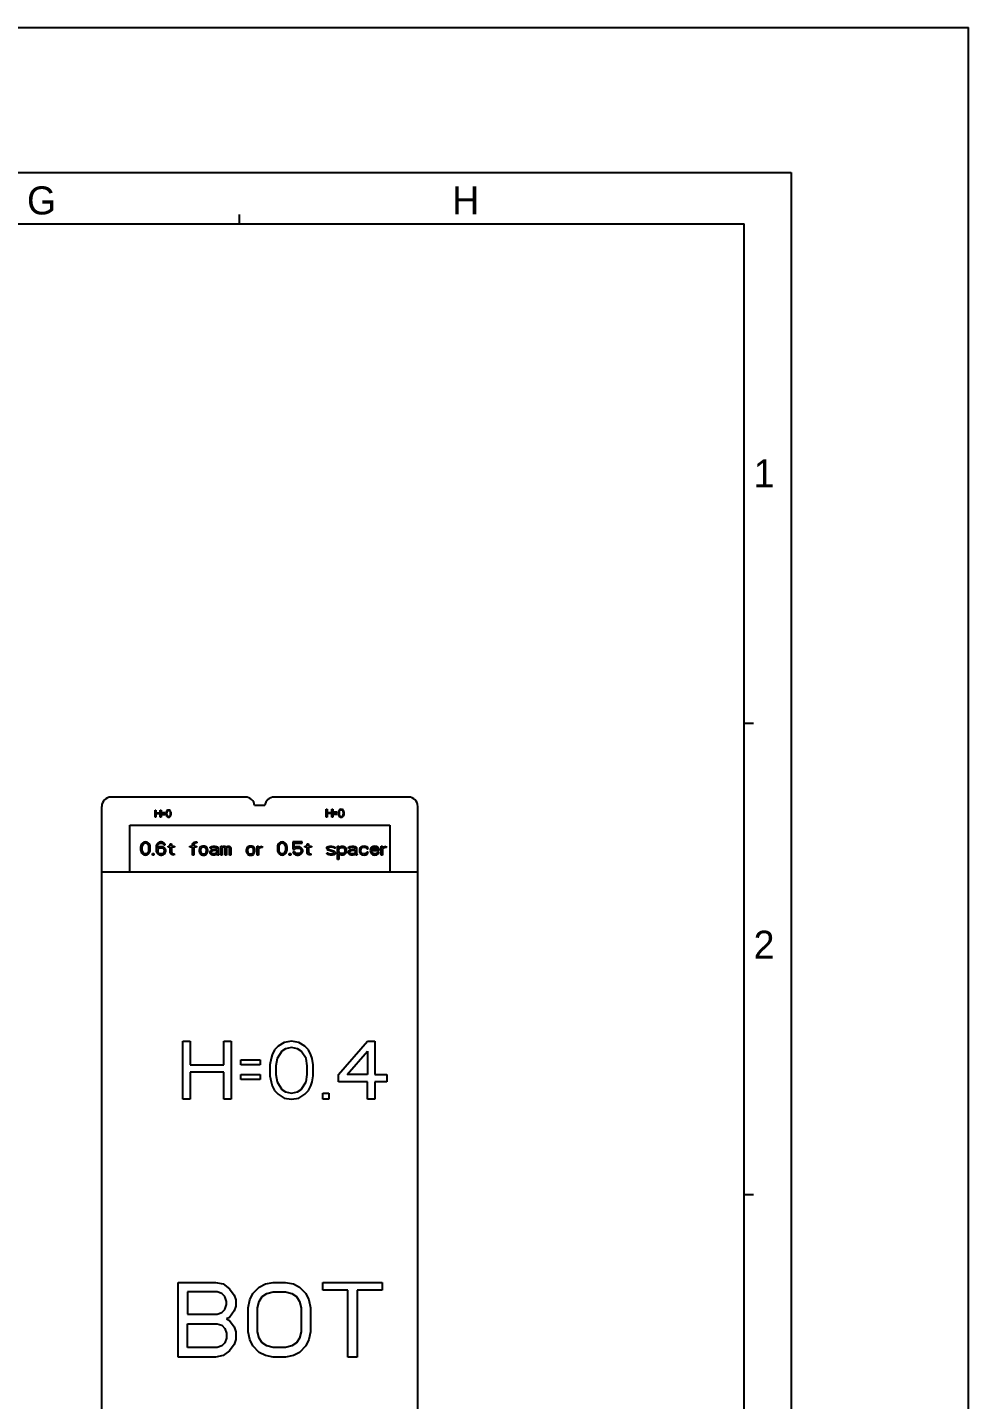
# Model space of a CAD drawing. Header units: millimetres. Extents: x 0 to 420, y 0 to 297.
# Drawn here: x 319.3 to 420, y 150.3 to 297 of the extents above; entities that cross this region are included whole.
import ezdxf

# ---------------------------------------------------------------- set-up
doc = ezdxf.new("R2010")
doc.units = ezdxf.units.MM
doc.header["$LTSCALE"] = 23.1
doc.layers.get('0').update_dxf_attribs({"linetype": 'CONTINUOUS'})
doc.layers.add('ASSEM_MEM', color=7, linetype='CONTINUOUS')
doc.styles.add('TEXTSTYLE_2', font='txt')

msp = doc.modelspace()

# ---------------------------------------------------------------- linework, layer by layer
at = {"color": 7, "linetype": 'CONTINUOUS'}
for p, q in [((0, 297), (420, 297)), ((420, 0), (420, 297)), ((19, 281.5), (401, 281.5)), ((401, 281.5), (401, 15.5)), ((23.5, 276), (396, 276)), ((342, 276), (342, 277)), ((396, 21), (396, 276)), ((396, 222.6), (397, 222.6)), ((396, 172.2), (397, 172.2))]:
    msp.add_line(p, q, dxfattribs=at)
at = {"layer": 'ASSEM_MEM', "color": 7, "linetype": 'CONTINUOUS'}
for p, q in [((342.615, 214.686), (328.247, 214.686)), ((360.072, 214.686), (345.705, 214.686)), ((327.247, 84.686), (327.247, 213.686)), ((332.954, 212.53), (332.954, 213.3)), ((332.954, 213.3), (333.05, 213.3)), ((333.05, 213.3), (333.05, 212.989)), ((333.05, 212.989), (333.5, 212.989)), ((333.05, 212.891), (333.05, 212.53)), ((333.5, 212.891), (333.05, 212.891)), ((333.5, 212.989), (333.5, 213.3)), ((333.5, 213.3), (333.596, 213.3)), ((333.5, 212.53), (333.5, 212.891)), ((333.596, 213.3), (333.596, 212.53)), ((333.724, 212.989), (333.724, 213.055)), ((333.724, 213.055), (333.981, 213.055)), ((333.981, 212.989), (333.724, 212.989)), ((333.724, 212.793), (333.724, 212.858)), ((333.724, 212.858), (333.981, 212.858)), ((333.981, 212.793), (333.724, 212.793)), ((333.981, 213.055), (333.981, 212.989)), ((333.981, 212.858), (333.981, 212.793)), ((334.125, 213.071), (334.109, 212.989)), ((334.109, 212.989), (334.109, 212.842)), ((334.109, 212.842), (334.125, 212.76)), ((334.141, 213.12), (334.125, 213.071)), ((334.173, 213.186), (334.141, 213.12)), ((334.221, 213.235), (334.173, 213.186)), ((334.205, 213.071), (334.189, 212.973)), ((334.189, 212.973), (334.189, 212.858)), ((334.189, 212.858), (334.205, 212.76)), ((334.27, 213.169), (334.205, 213.071)), ((334.302, 213.284), (334.221, 213.235)), ((334.318, 213.202), (334.27, 213.169)), ((334.398, 213.3), (334.302, 213.284)), ((334.398, 213.219), (334.318, 213.202)), ((334.494, 213.284), (334.398, 213.3)), ((334.478, 213.202), (334.398, 213.219)), ((334.526, 213.169), (334.478, 213.202)), ((334.574, 213.235), (334.494, 213.284)), ((334.59, 213.071), (334.526, 213.169)), ((334.622, 213.186), (334.574, 213.235)), ((334.606, 212.973), (334.59, 213.071)), ((334.59, 212.76), (334.606, 212.858)), ((334.606, 212.858), (334.606, 212.973)), ((334.655, 213.12), (334.622, 213.186)), ((334.671, 213.071), (334.655, 213.12)), ((334.687, 212.989), (334.671, 213.071)), ((334.671, 212.76), (334.687, 212.842)), ((334.687, 212.842), (334.687, 212.989)), ((344.71, 213.786), (343.61, 213.786)), ((351.257, 212.53), (351.257, 213.39)), ((351.257, 213.39), (351.364, 213.39)), ((351.364, 213.39), (351.364, 213.043)), ((351.364, 213.043), (351.866, 213.043)), ((351.364, 212.933), (351.364, 212.53)), ((351.866, 212.933), (351.364, 212.933)), ((351.866, 213.043), (351.866, 213.39)), ((351.866, 213.39), (351.973, 213.39)), ((351.866, 212.53), (351.866, 212.933)), ((351.973, 213.39), (351.973, 212.53)), ((352.117, 213.043), (352.117, 213.116)), ((352.117, 213.116), (352.403, 213.116)), ((352.403, 213.043), (352.117, 213.043)), ((352.117, 212.823), (352.117, 212.896)), ((352.117, 212.896), (352.403, 212.896)), ((352.403, 212.823), (352.117, 212.823)), ((352.403, 213.116), (352.403, 213.043)), ((352.403, 212.896), (352.403, 212.823)), ((352.565, 213.134), (352.547, 213.043)), ((352.547, 213.043), (352.547, 212.878)), ((352.547, 212.878), (352.565, 212.787)), ((352.582, 213.189), (352.565, 213.134)), ((352.565, 212.787), (352.582, 212.732)), ((352.618, 213.262), (352.582, 213.189)), ((352.672, 213.317), (352.618, 213.262)), ((352.654, 213.134), (352.636, 213.024)), ((352.636, 213.024), (352.636, 212.896)), ((352.636, 212.896), (352.654, 212.787)), ((352.726, 213.244), (352.654, 213.134)), ((352.654, 212.787), (352.726, 212.677)), ((352.762, 213.372), (352.672, 213.317)), ((352.78, 213.281), (352.726, 213.244)), ((352.869, 213.39), (352.762, 213.372)), ((352.869, 213.299), (352.78, 213.281)), ((352.977, 213.372), (352.869, 213.39)), ((352.959, 213.281), (352.869, 213.299)), ((353.012, 213.244), (352.959, 213.281)), ((353.066, 213.317), (352.977, 213.372)), ((353.084, 213.134), (353.012, 213.244)), ((353.012, 212.677), (353.084, 212.787)), ((353.12, 213.262), (353.066, 213.317)), ((353.102, 213.024), (353.084, 213.134)), ((353.084, 212.787), (353.102, 212.896)), ((353.102, 212.896), (353.102, 213.024)), ((353.156, 213.189), (353.12, 213.262)), ((353.174, 213.134), (353.156, 213.189)), ((353.156, 212.732), (353.174, 212.787)), ((353.192, 213.043), (353.174, 213.134)), ((353.174, 212.787), (353.192, 212.878)), ((353.192, 212.878), (353.192, 213.043)), ((361.072, 84.686), (361.072, 213.686)), ((330.247, 206.686), (330.247, 211.686)), ((330.247, 211.686), (358.072, 211.686)), ((333.05, 212.53), (332.954, 212.53)), ((333.596, 212.53), (333.5, 212.53)), ((334.125, 212.76), (334.141, 212.711)), ((334.141, 212.711), (334.173, 212.645)), ((334.173, 212.645), (334.221, 212.596)), ((334.205, 212.76), (334.27, 212.661)), ((334.221, 212.596), (334.302, 212.547)), ((334.27, 212.661), (334.318, 212.629)), ((334.302, 212.547), (334.398, 212.53)), ((334.318, 212.629), (334.398, 212.612)), ((334.398, 212.612), (334.478, 212.629)), ((334.398, 212.53), (334.494, 212.547)), ((334.478, 212.629), (334.526, 212.661)), ((334.494, 212.547), (334.574, 212.596)), ((334.526, 212.661), (334.59, 212.76)), ((334.574, 212.596), (334.622, 212.645)), ((334.622, 212.645), (334.655, 212.711)), ((334.655, 212.711), (334.671, 212.76)), ((351.364, 212.53), (351.257, 212.53)), ((351.973, 212.53), (351.866, 212.53)), ((352.582, 212.732), (352.618, 212.659)), ((352.618, 212.659), (352.672, 212.604)), ((352.672, 212.604), (352.762, 212.549)), ((352.726, 212.677), (352.78, 212.64)), ((352.762, 212.549), (352.869, 212.53)), ((352.78, 212.64), (352.869, 212.622)), ((352.869, 212.622), (352.959, 212.64)), ((352.869, 212.53), (352.977, 212.549)), ((352.959, 212.64), (353.012, 212.677)), ((352.977, 212.549), (353.066, 212.604)), ((353.066, 212.604), (353.12, 212.659)), ((353.12, 212.659), (353.156, 212.732)), ((358.072, 211.686), (358.072, 206.686)), ((331.744, 209.861), (331.598, 209.772)), ((331.919, 209.891), (331.744, 209.861)), ((332.094, 209.861), (331.919, 209.891)), ((332.24, 209.772), (332.094, 209.861)), ((333.378, 209.861), (333.232, 209.772)), ((333.523, 209.891), (333.378, 209.861)), ((333.64, 209.891), (333.523, 209.891)), ((333.786, 209.861), (333.64, 209.891)), ((333.932, 209.772), (333.786, 209.861)), ((337.053, 209.801), (337.169, 209.861)), ((337.169, 209.861), (337.315, 209.891)), ((337.315, 209.891), (337.432, 209.891)), ((337.432, 209.891), (337.432, 209.801)), ((346.386, 209.861), (346.24, 209.772)), ((346.561, 209.891), (346.386, 209.861)), ((346.736, 209.861), (346.561, 209.891)), ((346.882, 209.772), (346.736, 209.861)), ((347.698, 209.891), (347.698, 209.116)), ((348.69, 209.891), (347.698, 209.891)), ((348.69, 209.742), (348.69, 209.891)), ((331.423, 209.474), (331.394, 209.325)), ((331.394, 209.325), (331.394, 209.057)), ((331.394, 209.057), (331.423, 208.908)), ((331.453, 209.563), (331.423, 209.474)), ((331.423, 208.908), (331.453, 208.818)), ((331.511, 209.682), (331.453, 209.563)), ((331.453, 208.818), (331.511, 208.699)), ((331.598, 209.772), (331.511, 209.682)), ((331.511, 208.699), (331.598, 208.61)), ((331.569, 209.474), (331.54, 209.295)), ((331.54, 209.295), (331.54, 209.086)), ((331.54, 209.086), (331.569, 208.908)), ((331.686, 209.652), (331.569, 209.474)), ((331.569, 208.908), (331.686, 208.729)), ((331.598, 208.61), (331.744, 208.52)), ((331.773, 209.712), (331.686, 209.652)), ((331.686, 208.729), (331.773, 208.669)), ((331.744, 208.52), (331.919, 208.491)), ((331.919, 209.742), (331.773, 209.712)), ((331.773, 208.669), (331.919, 208.64)), ((332.065, 209.712), (331.919, 209.742)), ((331.919, 208.64), (332.065, 208.669)), ((331.919, 208.491), (332.094, 208.52)), ((332.153, 209.652), (332.065, 209.712)), ((332.065, 208.669), (332.153, 208.729)), ((332.094, 208.52), (332.24, 208.61)), ((332.269, 209.474), (332.153, 209.652)), ((332.153, 208.729), (332.269, 208.908)), ((332.328, 209.682), (332.24, 209.772)), ((332.24, 208.61), (332.328, 208.699)), ((332.298, 209.295), (332.269, 209.474)), ((332.269, 208.908), (332.298, 209.086)), ((332.298, 209.086), (332.298, 209.295)), ((332.386, 209.563), (332.328, 209.682)), ((332.328, 208.699), (332.386, 208.818)), ((332.415, 209.474), (332.386, 209.563)), ((332.386, 208.818), (332.415, 208.908)), ((332.444, 209.325), (332.415, 209.474)), ((332.415, 208.908), (332.444, 209.057)), ((332.444, 209.057), (332.444, 209.325)), ((332.678, 208.491), (332.678, 208.64)), ((332.678, 208.64), (332.823, 208.64)), ((332.823, 208.491), (332.678, 208.491)), ((332.823, 208.64), (332.823, 208.491)), ((333.086, 209.503), (333.057, 209.295)), ((333.057, 209.295), (333.057, 209.086)), ((333.057, 209.086), (333.086, 208.878)), ((333.144, 209.652), (333.086, 209.503)), ((333.086, 208.878), (333.144, 208.729)), ((333.232, 209.772), (333.144, 209.652)), ((333.144, 208.729), (333.232, 208.61)), ((333.203, 209.295), (333.232, 209.474)), ((333.378, 209.355), (333.203, 209.235)), ((333.203, 209.235), (333.203, 209.295)), ((333.232, 209.474), (333.261, 209.563)), ((333.261, 209.086), (333.232, 208.997)), ((333.232, 208.997), (333.232, 208.908)), ((333.232, 208.908), (333.261, 208.818)), ((333.232, 208.61), (333.378, 208.52)), ((333.261, 209.563), (333.319, 209.652)), ((333.319, 209.146), (333.261, 209.086)), ((333.261, 208.818), (333.319, 208.729)), ((333.319, 209.652), (333.407, 209.712)), ((333.407, 209.206), (333.319, 209.146)), ((333.319, 208.729), (333.407, 208.669)), ((333.523, 209.384), (333.378, 209.355)), ((333.378, 208.52), (333.523, 208.491)), ((333.407, 209.712), (333.494, 209.742)), ((333.494, 209.235), (333.407, 209.206)), ((333.407, 208.669), (333.494, 208.64)), ((333.494, 209.742), (333.669, 209.742)), ((333.698, 209.235), (333.494, 209.235)), ((333.494, 208.64), (333.698, 208.64)), ((333.669, 209.384), (333.523, 209.384)), ((333.523, 208.491), (333.669, 208.491)), ((333.669, 209.742), (333.757, 209.712)), ((333.815, 209.355), (333.669, 209.384)), ((333.669, 208.491), (333.815, 208.52)), ((333.786, 209.206), (333.698, 209.235)), ((333.698, 208.64), (333.786, 208.669)), ((333.757, 209.712), (333.844, 209.652)), ((333.873, 209.146), (333.786, 209.206)), ((333.786, 208.669), (333.873, 208.729)), ((333.961, 209.265), (333.815, 209.355)), ((333.815, 208.52), (333.961, 208.61)), ((333.844, 209.652), (333.903, 209.563)), ((333.932, 209.086), (333.873, 209.146)), ((333.873, 208.729), (333.932, 208.818)), ((333.903, 209.563), (334.048, 209.563)), ((334.019, 209.652), (333.932, 209.772)), ((333.961, 208.997), (333.932, 209.086)), ((333.932, 208.818), (333.961, 208.908)), ((334.048, 209.176), (333.961, 209.265)), ((333.961, 208.908), (333.961, 208.997)), ((333.961, 208.61), (334.048, 208.729)), ((334.048, 209.563), (334.019, 209.652)), ((334.107, 209.027), (334.048, 209.176)), ((334.048, 208.729), (334.107, 208.878)), ((334.107, 208.878), (334.107, 209.027)), ((334.34, 209.325), (334.34, 209.444)), ((334.34, 209.444), (334.573, 209.444)), ((334.573, 209.325), (334.34, 209.325)), ((334.573, 209.444), (334.573, 209.682)), ((334.573, 209.682), (334.719, 209.682)), ((334.573, 208.729), (334.573, 209.325)), ((334.632, 208.61), (334.573, 208.729)), ((334.719, 208.55), (334.632, 208.61)), ((334.719, 209.682), (334.719, 209.444)), ((334.719, 209.444), (335.04, 209.444)), ((334.719, 209.325), (334.719, 208.789)), ((335.04, 209.325), (334.719, 209.325)), ((334.719, 208.789), (334.748, 208.699)), ((334.807, 208.52), (334.719, 208.55)), ((334.748, 208.699), (334.836, 208.64)), ((334.982, 208.491), (334.807, 208.52)), ((334.836, 208.64), (334.982, 208.61)), ((334.982, 208.61), (334.982, 208.491)), ((335.04, 209.444), (335.04, 209.325)), ((336.673, 209.325), (336.673, 209.444)), ((336.673, 209.444), (336.965, 209.444)), ((336.965, 209.325), (336.673, 209.325)), ((336.965, 209.623), (336.994, 209.712)), ((336.965, 209.444), (336.965, 209.623)), ((336.965, 208.491), (336.965, 209.325)), ((337.111, 208.491), (336.965, 208.491)), ((336.994, 209.712), (337.053, 209.801)), ((337.14, 209.682), (337.111, 209.593)), ((337.111, 209.593), (337.111, 209.444)), ((337.111, 209.444), (337.373, 209.444)), ((337.111, 209.325), (337.111, 208.491)), ((337.373, 209.325), (337.111, 209.325)), ((337.198, 209.742), (337.14, 209.682)), ((337.257, 209.772), (337.198, 209.742)), ((337.432, 209.801), (337.257, 209.772)), ((337.373, 209.444), (337.373, 209.325)), ((337.694, 209.146), (337.665, 209.027)), ((337.665, 209.027), (337.665, 208.908)), ((337.665, 208.908), (337.723, 208.699)), ((337.723, 209.235), (337.694, 209.146)), ((337.782, 209.325), (337.723, 209.235)), ((337.723, 208.699), (337.782, 208.61)), ((337.84, 209.384), (337.782, 209.325)), ((337.782, 208.61), (337.84, 208.55)), ((337.84, 209.146), (337.811, 209.027)), ((337.811, 209.027), (337.811, 208.908)), ((337.811, 208.908), (337.84, 208.789)), ((337.898, 209.414), (337.84, 209.384)), ((337.898, 209.235), (337.84, 209.146)), ((337.84, 208.789), (337.898, 208.699)), ((337.84, 208.55), (337.898, 208.52)), ((338.015, 209.444), (337.898, 209.414)), ((337.957, 209.295), (337.898, 209.235)), ((337.898, 208.699), (337.957, 208.64)), ((337.898, 208.52), (338.015, 208.491)), ((338.073, 209.325), (337.957, 209.295)), ((337.957, 208.64), (338.073, 208.61)), ((338.248, 209.444), (338.015, 209.444)), ((338.015, 208.491), (338.248, 208.491)), ((338.19, 209.325), (338.073, 209.325)), ((338.073, 208.61), (338.19, 208.61)), ((338.307, 209.295), (338.19, 209.325)), ((338.19, 208.61), (338.307, 208.64)), ((338.365, 209.414), (338.248, 209.444)), ((338.248, 208.491), (338.365, 208.52)), ((338.365, 209.235), (338.307, 209.295)), ((338.307, 208.64), (338.365, 208.699)), ((338.423, 209.384), (338.365, 209.414)), ((338.423, 209.146), (338.365, 209.235)), ((338.365, 208.699), (338.423, 208.789)), ((338.365, 208.52), (338.423, 208.55)), ((338.482, 209.325), (338.423, 209.384)), ((338.453, 209.027), (338.423, 209.146)), ((338.423, 208.789), (338.453, 208.908)), ((338.423, 208.55), (338.482, 208.61)), ((338.453, 208.908), (338.453, 209.027)), ((338.54, 209.235), (338.482, 209.325)), ((338.482, 208.61), (338.54, 208.699)), ((338.569, 209.146), (338.54, 209.235)), ((338.54, 208.699), (338.598, 208.908)), ((338.598, 209.027), (338.569, 209.146)), ((338.598, 208.908), (338.598, 209.027)), ((338.832, 209.265), (338.861, 209.325)), ((338.832, 209.206), (338.832, 209.265)), ((338.978, 209.206), (338.832, 209.206)), ((338.832, 208.848), (338.89, 208.967)), ((338.832, 208.759), (338.832, 208.848)), ((338.861, 208.64), (338.832, 208.759)), ((338.861, 209.325), (338.919, 209.384)), ((338.948, 208.55), (338.861, 208.64)), ((338.89, 208.967), (338.948, 209.027)), ((338.919, 209.384), (338.978, 209.414)), ((338.948, 209.027), (339.065, 209.086)), ((339.007, 208.52), (338.948, 208.55)), ((338.978, 209.414), (339.182, 209.444)), ((339.007, 209.265), (338.978, 209.206)), ((338.978, 208.789), (339.007, 208.878)), ((338.978, 208.729), (338.978, 208.789)), ((339.007, 208.669), (338.978, 208.729)), ((339.065, 209.295), (339.007, 209.265)), ((339.007, 208.878), (339.065, 208.937)), ((339.123, 208.61), (339.007, 208.669)), ((339.123, 208.491), (339.007, 208.52)), ((339.182, 209.325), (339.065, 209.295)), ((339.065, 209.086), (339.24, 209.116)), ((339.065, 208.937), (339.123, 208.967)), ((339.123, 208.967), (339.24, 208.997)), ((339.298, 208.61), (339.123, 208.61)), ((339.298, 208.491), (339.123, 208.491)), ((339.182, 209.444), (339.357, 209.444)), ((339.357, 209.325), (339.182, 209.325)), ((339.24, 209.116), (339.561, 209.116)), ((339.24, 208.997), (339.561, 208.997)), ((339.444, 208.669), (339.298, 208.61)), ((339.444, 208.52), (339.298, 208.491)), ((339.357, 209.444), (339.532, 209.414)), ((339.473, 209.295), (339.357, 209.325)), ((339.532, 208.759), (339.444, 208.669)), ((339.532, 208.58), (339.444, 208.52)), ((339.532, 209.265), (339.473, 209.295)), ((339.532, 209.414), (339.619, 209.355)), ((339.561, 209.206), (339.532, 209.265)), ((339.561, 208.818), (339.532, 208.759)), ((339.561, 208.64), (339.532, 208.58)), ((339.561, 209.116), (339.561, 209.206)), ((339.561, 208.997), (339.561, 208.818)), ((339.59, 208.55), (339.561, 208.64)), ((339.619, 208.491), (339.59, 208.55)), ((339.619, 209.355), (339.678, 209.295)), ((339.765, 208.491), (339.619, 208.491)), ((339.678, 209.295), (339.707, 209.206)), ((339.707, 209.206), (339.707, 208.729)), ((339.707, 208.729), (339.736, 208.58)), ((339.736, 208.58), (339.765, 208.491)), ((339.998, 208.491), (339.998, 209.444)), ((339.998, 209.444), (340.144, 209.444)), ((340.144, 208.491), (339.998, 208.491)), ((340.144, 209.444), (340.144, 209.355)), ((340.144, 209.355), (340.203, 209.414)), ((340.203, 209.295), (340.144, 209.235)), ((340.144, 209.235), (340.144, 208.491)), ((340.203, 209.414), (340.29, 209.444)), ((340.29, 209.325), (340.203, 209.295)), ((340.29, 209.444), (340.407, 209.444)), ((340.348, 209.325), (340.29, 209.325)), ((340.407, 209.295), (340.348, 209.325)), ((340.407, 209.444), (340.494, 209.414)), ((340.436, 209.265), (340.407, 209.295)), ((340.465, 209.206), (340.436, 209.265)), ((340.465, 208.491), (340.465, 209.206)), ((340.611, 208.491), (340.465, 208.491)), ((340.494, 209.414), (340.582, 209.325)), ((340.582, 209.325), (340.669, 209.414)), ((340.64, 209.265), (340.611, 209.206)), ((340.611, 209.206), (340.611, 208.491)), ((340.669, 209.295), (340.64, 209.265)), ((340.669, 209.414), (340.757, 209.444)), ((340.728, 209.325), (340.669, 209.295)), ((340.815, 209.325), (340.728, 209.325)), ((340.757, 209.444), (340.873, 209.444)), ((340.873, 209.295), (340.815, 209.325)), ((340.873, 209.444), (340.961, 209.414)), ((340.903, 209.265), (340.873, 209.295)), ((340.932, 209.206), (340.903, 209.265)), ((340.932, 208.491), (340.932, 209.206)), ((341.078, 208.491), (340.932, 208.491)), ((340.961, 209.414), (341.019, 209.355)), ((341.019, 209.355), (341.078, 209.206)), ((341.078, 209.206), (341.078, 208.491)), ((342.74, 209.146), (342.711, 209.027)), ((342.711, 209.027), (342.711, 208.908)), ((342.711, 208.908), (342.769, 208.699)), ((342.769, 209.235), (342.74, 209.146)), ((342.828, 209.325), (342.769, 209.235)), ((342.769, 208.699), (342.828, 208.61)), ((342.886, 209.384), (342.828, 209.325)), ((342.828, 208.61), (342.886, 208.55)), ((342.886, 209.146), (342.857, 209.027)), ((342.857, 209.027), (342.857, 208.908)), ((342.857, 208.908), (342.886, 208.789)), ((342.944, 209.414), (342.886, 209.384)), ((342.944, 209.235), (342.886, 209.146)), ((342.886, 208.789), (342.944, 208.699)), ((342.886, 208.55), (342.944, 208.52)), ((343.061, 209.444), (342.944, 209.414)), ((343.003, 209.295), (342.944, 209.235)), ((342.944, 208.699), (343.003, 208.64)), ((342.944, 208.52), (343.061, 208.491)), ((343.119, 209.325), (343.003, 209.295)), ((343.003, 208.64), (343.119, 208.61)), ((343.294, 209.444), (343.061, 209.444)), ((343.061, 208.491), (343.294, 208.491)), ((343.236, 209.325), (343.119, 209.325)), ((343.119, 208.61), (343.236, 208.61)), ((343.353, 209.295), (343.236, 209.325)), ((343.236, 208.61), (343.353, 208.64)), ((343.411, 209.414), (343.294, 209.444)), ((343.294, 208.491), (343.411, 208.52)), ((343.411, 209.235), (343.353, 209.295)), ((343.353, 208.64), (343.411, 208.699)), ((343.469, 209.384), (343.411, 209.414)), ((343.469, 209.146), (343.411, 209.235)), ((343.411, 208.699), (343.469, 208.789)), ((343.411, 208.52), (343.469, 208.55)), ((343.528, 209.325), (343.469, 209.384)), ((343.498, 209.027), (343.469, 209.146)), ((343.469, 208.789), (343.498, 208.908)), ((343.469, 208.55), (343.528, 208.61)), ((343.498, 208.908), (343.498, 209.027)), ((343.586, 209.235), (343.528, 209.325)), ((343.528, 208.61), (343.586, 208.699)), ((343.615, 209.146), (343.586, 209.235)), ((343.586, 208.699), (343.644, 208.908)), ((343.644, 209.027), (343.615, 209.146)), ((343.644, 208.908), (343.644, 209.027)), ((343.878, 208.491), (343.878, 209.444)), ((343.878, 209.444), (344.023, 209.444)), ((344.023, 208.491), (343.878, 208.491)), ((344.023, 209.444), (344.023, 209.265)), ((344.023, 209.265), (344.082, 209.325)), ((344.111, 209.206), (344.023, 209.086)), ((344.023, 209.086), (344.023, 208.491)), ((344.082, 209.325), (344.169, 209.384)), ((344.228, 209.265), (344.111, 209.206)), ((344.169, 209.384), (344.257, 209.414)), ((344.403, 209.295), (344.228, 209.265)), ((344.257, 209.414), (344.403, 209.444)), ((344.403, 209.444), (344.403, 209.295)), ((346.065, 209.474), (346.036, 209.325)), ((346.036, 209.325), (346.036, 209.057)), ((346.036, 209.057), (346.065, 208.908)), ((346.094, 209.563), (346.065, 209.474)), ((346.065, 208.908), (346.094, 208.818)), ((346.153, 209.682), (346.094, 209.563)), ((346.094, 208.818), (346.153, 208.699)), ((346.24, 209.772), (346.153, 209.682)), ((346.153, 208.699), (346.24, 208.61)), ((346.211, 209.474), (346.182, 209.295)), ((346.182, 209.295), (346.182, 209.086)), ((346.182, 209.086), (346.211, 208.908)), ((346.328, 209.652), (346.211, 209.474)), ((346.211, 208.908), (346.328, 208.729)), ((346.24, 208.61), (346.386, 208.52)), ((346.415, 209.712), (346.328, 209.652)), ((346.328, 208.729), (346.415, 208.669)), ((346.386, 208.52), (346.561, 208.491)), ((346.561, 209.742), (346.415, 209.712)), ((346.415, 208.669), (346.561, 208.64)), ((346.707, 209.712), (346.561, 209.742)), ((346.561, 208.64), (346.707, 208.669)), ((346.561, 208.491), (346.736, 208.52)), ((346.794, 209.652), (346.707, 209.712)), ((346.707, 208.669), (346.794, 208.729)), ((346.736, 208.52), (346.882, 208.61)), ((346.911, 209.474), (346.794, 209.652)), ((346.794, 208.729), (346.911, 208.908)), ((346.969, 209.682), (346.882, 209.772)), ((346.882, 208.61), (346.969, 208.699)), ((346.94, 209.295), (346.911, 209.474)), ((346.911, 208.908), (346.94, 209.086)), ((346.94, 209.086), (346.94, 209.295)), ((347.028, 209.563), (346.969, 209.682)), ((346.969, 208.699), (347.028, 208.818)), ((347.057, 209.474), (347.028, 209.563)), ((347.028, 208.818), (347.057, 208.908)), ((347.086, 209.325), (347.057, 209.474)), ((347.057, 208.908), (347.086, 209.057)), ((347.086, 209.057), (347.086, 209.325)), ((347.319, 208.491), (347.319, 208.64)), ((347.319, 208.64), (347.465, 208.64)), ((347.465, 208.491), (347.319, 208.491)), ((347.465, 208.64), (347.465, 208.491)), ((347.698, 209.116), (347.903, 209.116)), ((347.698, 208.848), (347.757, 208.729)), ((347.873, 208.848), (347.698, 208.848)), ((347.757, 208.729), (347.844, 208.61)), ((347.844, 209.265), (347.844, 209.742)), ((347.844, 209.742), (348.69, 209.742)), ((347.99, 209.355), (347.844, 209.265)), ((347.844, 208.61), (347.99, 208.52)), ((347.932, 208.729), (347.873, 208.848)), ((347.903, 209.116), (348.019, 209.206)), ((348.019, 208.669), (347.932, 208.729)), ((348.136, 209.384), (347.99, 209.355)), ((347.99, 208.52), (348.136, 208.491)), ((348.019, 209.206), (348.136, 209.235)), ((348.136, 208.64), (348.019, 208.669)), ((348.311, 209.384), (348.136, 209.384)), ((348.136, 209.235), (348.311, 209.235)), ((348.311, 208.64), (348.136, 208.64)), ((348.136, 208.491), (348.311, 208.491)), ((348.457, 209.355), (348.311, 209.384)), ((348.311, 209.235), (348.428, 209.206)), ((348.428, 208.669), (348.311, 208.64)), ((348.311, 208.491), (348.457, 208.52)), ((348.428, 209.206), (348.515, 209.146)), ((348.515, 208.729), (348.428, 208.669)), ((348.603, 209.265), (348.457, 209.355)), ((348.457, 208.52), (348.603, 208.61)), ((348.515, 209.146), (348.573, 209.057)), ((348.573, 208.818), (348.515, 208.729)), ((348.573, 209.057), (348.603, 208.967)), ((348.603, 208.908), (348.573, 208.818)), ((348.69, 209.146), (348.603, 209.265)), ((348.603, 208.967), (348.603, 208.908)), ((348.603, 208.61), (348.69, 208.729)), ((348.748, 208.997), (348.69, 209.146)), ((348.69, 208.729), (348.748, 208.878)), ((348.748, 208.878), (348.748, 208.997)), ((348.982, 209.325), (348.982, 209.444)), ((348.982, 209.444), (349.215, 209.444)), ((349.215, 209.325), (348.982, 209.325)), ((349.215, 209.444), (349.215, 209.682)), ((349.215, 209.682), (349.361, 209.682)), ((349.215, 208.729), (349.215, 209.325)), ((349.273, 208.61), (349.215, 208.729)), ((349.361, 208.55), (349.273, 208.61)), ((349.361, 209.682), (349.361, 209.444)), ((349.361, 209.444), (349.682, 209.444)), ((349.361, 209.325), (349.361, 208.789)), ((349.682, 209.325), (349.361, 209.325)), ((349.361, 208.789), (349.39, 208.699)), ((349.448, 208.52), (349.361, 208.55)), ((349.39, 208.699), (349.478, 208.64)), ((349.623, 208.491), (349.448, 208.52)), ((349.478, 208.64), (349.623, 208.61)), ((349.623, 208.61), (349.623, 208.491)), ((349.682, 209.444), (349.682, 209.325)), ((351.315, 209.265), (351.373, 209.355)), ((351.315, 209.206), (351.315, 209.265)), ((351.373, 209.086), (351.315, 209.206)), ((351.373, 208.61), (351.315, 208.729)), ((351.315, 208.729), (351.461, 208.729)), ((351.373, 209.355), (351.49, 209.414)), ((351.49, 208.997), (351.373, 209.086)), ((351.461, 208.55), (351.373, 208.61)), ((351.49, 209.265), (351.461, 209.206)), ((351.461, 209.206), (351.49, 209.146)), ((351.461, 208.729), (351.49, 208.669)), ((351.548, 208.52), (351.461, 208.55)), ((351.49, 209.414), (351.665, 209.444)), ((351.548, 209.295), (351.49, 209.265)), ((351.49, 209.146), (351.578, 209.086)), ((351.986, 208.848), (351.49, 208.997)), ((351.49, 208.669), (351.548, 208.64)), ((351.665, 209.325), (351.548, 209.295)), ((351.548, 208.64), (351.723, 208.61)), ((351.723, 208.491), (351.548, 208.52)), ((351.578, 209.086), (352.073, 208.937)), ((351.665, 209.444), (351.84, 209.444)), ((351.84, 209.325), (351.665, 209.325)), ((351.723, 208.61), (351.898, 208.61)), ((351.898, 208.491), (351.723, 208.491)), ((351.84, 209.444), (352.015, 209.414)), ((352.015, 209.295), (351.84, 209.325)), ((351.898, 208.61), (352.015, 208.64)), ((352.073, 208.52), (351.898, 208.491)), ((352.073, 208.789), (351.986, 208.848)), ((352.015, 209.414), (352.103, 209.384)), ((352.073, 209.265), (352.015, 209.295)), ((352.015, 208.64), (352.073, 208.669)), ((352.103, 209.206), (352.073, 209.265)), ((352.073, 208.937), (352.19, 208.848)), ((352.103, 208.729), (352.073, 208.789)), ((352.073, 208.669), (352.103, 208.729)), ((352.19, 208.58), (352.073, 208.52)), ((352.103, 209.384), (352.19, 209.325)), ((352.248, 209.206), (352.103, 209.206)), ((352.19, 209.325), (352.248, 209.206)), ((352.19, 208.848), (352.248, 208.729)), ((352.248, 208.669), (352.19, 208.58)), ((352.248, 208.729), (352.248, 208.669)), ((352.482, 208.014), (352.482, 209.444)), ((352.482, 209.444), (352.628, 209.444)), ((352.628, 209.444), (352.628, 209.265)), ((352.628, 209.265), (352.657, 209.325)), ((352.628, 209.116), (352.686, 209.206)), ((352.628, 208.818), (352.628, 209.116)), ((352.686, 208.729), (352.628, 208.818)), ((352.628, 208.669), (352.628, 208.014)), ((352.657, 208.61), (352.628, 208.669)), ((352.657, 209.325), (352.715, 209.384)), ((352.715, 208.55), (352.657, 208.61)), ((352.686, 209.206), (352.773, 209.265)), ((352.773, 208.669), (352.686, 208.729)), ((352.715, 209.384), (352.773, 209.414)), ((352.773, 208.52), (352.715, 208.55)), ((352.773, 209.414), (352.89, 209.444)), ((352.773, 209.265), (352.89, 209.295)), ((352.89, 208.64), (352.773, 208.669)), ((352.89, 208.491), (352.773, 208.52)), ((352.89, 209.444), (353.065, 209.444)), ((352.89, 209.295), (353.065, 209.295)), ((353.007, 208.64), (352.89, 208.64)), ((353.065, 208.491), (352.89, 208.491)), ((353.123, 208.669), (353.007, 208.64)), ((353.065, 209.444), (353.182, 209.414)), ((353.065, 209.295), (353.182, 209.235)), ((353.182, 208.52), (353.065, 208.491)), ((353.211, 208.729), (353.123, 208.669)), ((353.182, 209.414), (353.269, 209.355)), ((353.182, 209.235), (353.24, 209.146)), ((353.269, 208.58), (353.182, 208.52)), ((353.24, 208.789), (353.211, 208.729)), ((353.24, 209.146), (353.269, 209.057)), ((353.269, 208.878), (353.24, 208.789)), ((353.269, 209.355), (353.357, 209.265)), ((353.269, 209.057), (353.269, 208.878)), ((353.386, 208.729), (353.269, 208.58)), ((353.357, 209.265), (353.386, 209.206)), ((353.386, 209.206), (353.415, 209.086)), ((353.415, 208.848), (353.386, 208.729)), ((353.415, 209.086), (353.415, 208.848)), ((353.648, 209.265), (353.678, 209.325)), ((353.648, 209.206), (353.648, 209.265)), ((353.794, 209.206), (353.648, 209.206)), ((353.648, 208.848), (353.707, 208.967)), ((353.648, 208.759), (353.648, 208.848)), ((353.678, 208.64), (353.648, 208.759)), ((353.678, 209.325), (353.736, 209.384)), ((353.765, 208.55), (353.678, 208.64)), ((353.707, 208.967), (353.765, 209.027)), ((353.736, 209.384), (353.794, 209.414)), ((353.765, 209.027), (353.882, 209.086)), ((353.823, 208.52), (353.765, 208.55)), ((353.794, 209.414), (353.998, 209.444)), ((353.823, 209.265), (353.794, 209.206)), ((353.794, 208.789), (353.823, 208.878)), ((353.794, 208.729), (353.794, 208.789)), ((353.823, 208.669), (353.794, 208.729)), ((353.882, 209.295), (353.823, 209.265)), ((353.823, 208.878), (353.882, 208.937)), ((353.94, 208.61), (353.823, 208.669)), ((353.94, 208.491), (353.823, 208.52)), ((353.998, 209.325), (353.882, 209.295)), ((353.882, 209.086), (354.057, 209.116)), ((353.882, 208.937), (353.94, 208.967)), ((353.94, 208.967), (354.057, 208.997)), ((354.115, 208.61), (353.94, 208.61)), ((354.115, 208.491), (353.94, 208.491)), ((353.998, 209.444), (354.173, 209.444)), ((354.173, 209.325), (353.998, 209.325)), ((354.057, 209.116), (354.378, 209.116)), ((354.057, 208.997), (354.378, 208.997)), ((354.261, 208.669), (354.115, 208.61)), ((354.261, 208.52), (354.115, 208.491)), ((354.173, 209.444), (354.348, 209.414)), ((354.29, 209.295), (354.173, 209.325)), ((354.348, 208.759), (354.261, 208.669)), ((354.348, 208.58), (354.261, 208.52)), ((354.348, 209.265), (354.29, 209.295)), ((354.348, 209.414), (354.436, 209.355)), ((354.378, 209.206), (354.348, 209.265)), ((354.378, 208.818), (354.348, 208.759)), ((354.378, 208.64), (354.348, 208.58)), ((354.378, 209.116), (354.378, 209.206)), ((354.378, 208.997), (354.378, 208.818)), ((354.407, 208.55), (354.378, 208.64)), ((354.436, 208.491), (354.407, 208.55)), ((354.436, 209.355), (354.494, 209.295)), ((354.582, 208.491), (354.436, 208.491)), ((354.494, 209.295), (354.523, 209.206)), ((354.523, 209.206), (354.523, 208.729)), ((354.523, 208.729), (354.553, 208.58)), ((354.553, 208.58), (354.582, 208.491)), ((354.844, 209.146), (354.815, 208.967)), ((354.815, 208.967), (354.844, 208.789)), ((354.903, 209.265), (354.844, 209.146)), ((354.844, 208.789), (354.903, 208.669)), ((354.961, 209.325), (354.903, 209.265)), ((354.903, 208.669), (354.961, 208.61)), ((355.048, 209.384), (354.961, 209.325)), ((354.961, 208.997), (354.99, 209.116)), ((354.961, 208.908), (354.961, 208.997)), ((355.019, 208.759), (354.961, 208.908)), ((354.961, 208.61), (355.048, 208.55)), ((354.99, 209.116), (355.019, 209.176)), ((355.019, 209.176), (355.107, 209.265)), ((355.107, 208.669), (355.019, 208.759)), ((355.136, 209.414), (355.048, 209.384)), ((355.048, 208.55), (355.136, 208.52)), ((355.107, 209.265), (355.165, 209.295)), ((355.282, 208.61), (355.107, 208.669)), ((355.311, 209.444), (355.136, 209.414)), ((355.136, 208.52), (355.311, 208.491)), ((355.165, 209.295), (355.282, 209.325)), ((355.282, 209.325), (355.486, 209.295)), ((355.486, 208.64), (355.282, 208.61)), ((355.515, 209.414), (355.311, 209.444)), ((355.311, 208.491), (355.515, 208.52)), ((355.486, 209.295), (355.573, 209.235)), ((355.573, 208.699), (355.486, 208.64)), ((355.632, 209.355), (355.515, 209.414)), ((355.515, 208.52), (355.632, 208.58)), ((355.573, 209.235), (355.603, 209.146)), ((355.603, 208.789), (355.573, 208.699)), ((355.603, 209.146), (355.748, 209.146)), ((355.748, 208.789), (355.603, 208.789)), ((355.719, 209.265), (355.632, 209.355)), ((355.632, 208.58), (355.719, 208.669)), ((355.748, 209.146), (355.719, 209.265)), ((355.719, 208.669), (355.748, 208.789)), ((356.011, 209.146), (355.982, 208.967)), ((355.982, 208.967), (356.011, 208.789)), ((356.069, 209.265), (356.011, 209.146)), ((356.011, 208.789), (356.069, 208.669)), ((356.128, 209.325), (356.069, 209.265)), ((356.069, 208.669), (356.128, 208.61)), ((356.215, 209.384), (356.128, 209.325)), ((356.128, 208.908), (356.128, 208.967)), ((356.128, 208.967), (356.915, 208.967)), ((356.157, 208.818), (356.128, 208.908)), ((356.128, 208.61), (356.215, 208.55)), ((356.157, 209.116), (356.186, 209.176)), ((356.157, 209.086), (356.157, 209.116)), ((356.769, 209.086), (356.157, 209.086)), ((356.186, 208.759), (356.157, 208.818)), ((356.186, 209.176), (356.273, 209.265)), ((356.273, 208.669), (356.186, 208.759)), ((356.303, 209.414), (356.215, 209.384)), ((356.215, 208.55), (356.303, 208.52)), ((356.273, 209.265), (356.332, 209.295)), ((356.332, 208.64), (356.273, 208.669)), ((356.478, 209.444), (356.303, 209.414)), ((356.303, 208.52), (356.478, 208.491)), ((356.332, 209.295), (356.448, 209.325)), ((356.448, 208.61), (356.332, 208.64)), ((356.448, 209.325), (356.623, 209.295)), ((356.653, 208.64), (356.448, 208.61)), ((356.653, 209.414), (356.478, 209.444)), ((356.478, 208.491), (356.682, 208.52)), ((356.623, 209.295), (356.711, 209.235)), ((356.798, 209.325), (356.653, 209.414)), ((356.74, 208.699), (356.653, 208.64)), ((356.682, 208.52), (356.798, 208.58)), ((356.711, 209.235), (356.769, 209.146)), ((356.769, 208.789), (356.74, 208.699)), ((356.769, 209.146), (356.769, 209.086)), ((356.915, 208.789), (356.769, 208.789)), ((356.886, 209.206), (356.798, 209.325)), ((356.798, 208.58), (356.886, 208.669)), ((356.915, 209.086), (356.886, 209.206)), ((356.886, 208.669), (356.915, 208.789)), ((356.915, 208.967), (356.915, 209.086)), ((357.148, 208.491), (357.148, 209.444)), ((357.148, 209.444), (357.294, 209.444)), ((357.294, 208.491), (357.148, 208.491)), ((357.294, 209.444), (357.294, 209.265)), ((357.294, 209.265), (357.353, 209.325)), ((357.382, 209.206), (357.294, 209.086)), ((357.294, 209.086), (357.294, 208.491)), ((357.353, 209.325), (357.44, 209.384)), ((357.498, 209.265), (357.382, 209.206)), ((357.44, 209.384), (357.528, 209.414)), ((357.673, 209.295), (357.498, 209.265)), ((357.528, 209.414), (357.673, 209.444)), ((357.673, 209.444), (357.673, 209.295)), ((352.628, 208.014), (352.482, 208.014)), ((327.247, 206.686), (361.072, 206.686)), ((335.931, 182.371), (335.931, 188.571)), ((335.931, 188.571), (336.706, 188.571)), ((336.706, 188.571), (336.706, 186.064)), ((340.322, 186.064), (340.322, 188.571)), ((340.322, 188.571), (341.097, 188.571)), ((341.097, 188.571), (341.097, 182.371)), ((346.135, 188.043), (345.747, 187.647)), ((346.781, 188.439), (346.135, 188.043)), ((347.556, 188.571), (346.781, 188.439)), ((347.556, 187.911), (346.91, 187.779)), ((348.331, 188.439), (347.556, 188.571)), ((348.201, 187.779), (347.556, 187.911)), ((348.976, 188.043), (348.331, 188.439)), ((349.364, 187.647), (348.976, 188.043)), ((352.593, 185.009), (355.693, 188.571)), ((355.693, 188.571), (356.468, 188.571)), ((356.468, 188.571), (356.468, 185.009)), ((342.131, 186.064), (342.131, 186.592)), ((342.131, 186.592), (344.197, 186.592)), ((344.197, 186.592), (344.197, 186.064)), ((345.36, 186.724), (345.231, 186.064)), ((345.489, 187.12), (345.36, 186.724)), ((345.747, 187.647), (345.489, 187.12)), ((346.006, 186.724), (345.876, 185.932)), ((346.522, 187.515), (346.006, 186.724)), ((346.91, 187.779), (346.522, 187.515)), ((348.589, 187.515), (348.201, 187.779)), ((349.106, 186.724), (348.589, 187.515)), ((349.235, 185.932), (349.106, 186.724)), ((349.622, 187.12), (349.364, 187.647)), ((349.751, 186.724), (349.622, 187.12)), ((349.881, 186.064), (349.751, 186.724)), ((353.497, 185.009), (355.693, 187.515)), ((355.693, 187.515), (355.693, 185.009)), ((336.706, 186.064), (340.322, 186.064)), ((336.706, 185.273), (336.706, 182.371)), ((340.322, 185.273), (336.706, 185.273)), ((340.322, 182.371), (340.322, 185.273)), ((344.197, 186.064), (342.131, 186.064)), ((342.131, 184.481), (342.131, 185.009)), ((342.131, 185.009), (344.197, 185.009)), ((344.197, 185.009), (344.197, 184.481)), ((345.231, 186.064), (345.231, 184.877)), ((345.876, 185.932), (345.876, 185.009)), ((345.876, 185.009), (346.006, 184.217)), ((349.106, 184.217), (349.235, 185.009)), ((349.235, 185.009), (349.235, 185.932)), ((349.881, 184.877), (349.881, 186.064)), ((352.593, 184.217), (352.593, 185.009)), ((355.693, 185.009), (353.497, 185.009)), ((356.468, 185.009), (357.76, 185.009)), ((357.76, 185.009), (357.76, 184.217)), ((344.197, 184.481), (342.131, 184.481)), ((345.231, 184.877), (345.36, 184.217)), ((345.36, 184.217), (345.489, 183.822)), ((345.489, 183.822), (345.747, 183.294)), ((346.006, 184.217), (346.522, 183.426)), ((348.589, 183.426), (349.106, 184.217)), ((349.364, 183.294), (349.622, 183.822)), ((349.622, 183.822), (349.751, 184.217)), ((349.751, 184.217), (349.881, 184.877)), ((355.693, 184.217), (352.593, 184.217)), ((355.693, 182.371), (355.693, 184.217)), ((356.468, 184.217), (356.468, 182.371)), ((357.76, 184.217), (356.468, 184.217)), ((336.706, 182.371), (335.931, 182.371)), ((341.097, 182.371), (340.322, 182.371)), ((345.747, 183.294), (346.135, 182.898)), ((346.135, 182.898), (346.781, 182.503)), ((346.522, 183.426), (346.91, 183.162)), ((346.781, 182.503), (347.556, 182.371)), ((346.91, 183.162), (347.556, 183.03)), ((347.556, 183.03), (348.201, 183.162)), ((347.556, 182.371), (348.331, 182.503)), ((348.201, 183.162), (348.589, 183.426)), ((348.331, 182.503), (348.976, 182.898)), ((348.976, 182.898), (349.364, 183.294)), ((350.914, 182.371), (350.914, 183.03)), ((350.914, 183.03), (351.56, 183.03)), ((351.56, 182.371), (350.914, 182.371)), ((351.56, 183.03), (351.56, 182.371)), ((356.468, 182.371), (355.693, 182.371)), ((335.42, 154.789), (335.42, 162.789)), ((335.42, 162.789), (339.42, 162.789)), ((336.42, 161.768), (336.42, 159.385)), ((339.586, 161.768), (336.42, 161.768)), ((339.42, 162.789), (340.253, 162.619)), ((340.086, 161.598), (339.586, 161.768)), ((340.42, 161.257), (340.086, 161.598)), ((340.253, 162.619), (340.92, 162.108)), ((340.92, 162.108), (341.42, 161.428)), ((341.42, 161.428), (341.586, 160.917)), ((343.086, 160.917), (343.42, 161.598)), ((343.42, 161.598), (344.086, 162.279)), ((344.086, 162.279), (344.753, 162.619)), ((344.42, 161.257), (344.92, 161.598)), ((344.753, 162.619), (345.586, 162.789)), ((344.92, 161.598), (345.586, 161.768)), ((345.586, 162.789), (346.92, 162.789)), ((345.586, 161.768), (346.92, 161.768)), ((346.92, 162.789), (347.753, 162.619)), ((346.92, 161.768), (347.586, 161.598)), ((347.586, 161.598), (348.086, 161.257)), ((347.753, 162.619), (348.42, 162.279)), ((348.42, 162.279), (349.086, 161.598)), ((349.086, 161.598), (349.42, 160.917)), ((350.92, 161.938), (350.92, 162.789)), ((350.92, 162.789), (357.253, 162.789)), ((353.586, 161.938), (350.92, 161.938)), ((353.586, 154.789), (353.586, 161.938)), ((354.586, 161.938), (354.586, 154.789)), ((357.253, 161.938), (354.586, 161.938)), ((357.253, 162.789), (357.253, 161.938)), ((340.586, 160.747), (340.42, 161.257)), ((340.42, 159.896), (340.586, 160.406)), ((340.586, 160.406), (340.586, 160.747)), ((341.586, 160.236), (341.42, 159.725)), ((341.586, 160.917), (341.586, 160.236)), ((342.92, 160.066), (343.086, 160.917)), ((342.92, 157.513), (342.92, 160.066)), ((343.92, 160.066), (344.086, 160.747)), ((343.92, 157.513), (343.92, 160.066)), ((344.086, 160.747), (344.42, 161.257)), ((348.086, 161.257), (348.42, 160.747)), ((348.42, 160.747), (348.586, 160.066)), ((348.586, 160.066), (348.586, 157.513)), ((349.42, 160.917), (349.586, 160.066)), ((349.586, 160.066), (349.586, 157.513)), ((336.42, 159.385), (339.586, 159.385)), ((339.586, 159.385), (340.086, 159.555)), ((340.086, 159.555), (340.42, 159.896)), ((340.92, 159.045), (340.586, 158.874)), ((340.586, 158.874), (340.92, 158.704)), ((341.42, 159.725), (340.92, 159.045)), ((340.92, 158.704), (341.42, 158.023)), ((336.42, 155.811), (336.42, 158.364)), ((336.42, 158.364), (339.586, 158.364)), ((339.586, 158.364), (340.086, 158.194)), ((340.086, 158.194), (340.42, 157.853)), ((340.42, 157.853), (340.586, 157.342)), ((340.586, 157.342), (340.586, 156.832)), ((341.42, 158.023), (341.586, 157.513)), ((341.586, 157.513), (341.586, 156.662)), ((343.086, 156.662), (342.92, 157.513)), ((344.086, 156.832), (343.92, 157.513)), ((348.586, 157.513), (348.42, 156.832)), ((349.586, 157.513), (349.42, 156.662)), ((339.586, 155.811), (336.42, 155.811)), ((340.086, 155.981), (339.586, 155.811)), ((340.42, 156.321), (340.086, 155.981)), ((340.586, 156.832), (340.42, 156.321)), ((341.42, 156.151), (340.92, 155.47)), ((341.586, 156.662), (341.42, 156.151)), ((343.42, 155.981), (343.086, 156.662)), ((344.086, 155.3), (343.42, 155.981)), ((344.42, 156.321), (344.086, 156.832)), ((344.92, 155.981), (344.42, 156.321)), ((345.586, 155.811), (344.92, 155.981)), ((346.92, 155.811), (345.586, 155.811)), ((347.586, 155.981), (346.92, 155.811)), ((348.086, 156.321), (347.586, 155.981)), ((348.42, 156.832), (348.086, 156.321)), ((349.086, 155.981), (348.42, 155.3)), ((349.42, 156.662), (349.086, 155.981)), ((339.42, 154.789), (335.42, 154.789)), ((340.253, 154.959), (339.42, 154.789)), ((340.92, 155.47), (340.253, 154.959)), ((344.753, 154.959), (344.086, 155.3)), ((345.586, 154.789), (344.753, 154.959)), ((346.92, 154.789), (345.586, 154.789)), ((347.753, 154.959), (346.92, 154.789)), ((348.42, 155.3), (347.753, 154.959)), ((354.586, 154.789), (353.586, 154.789))]:
    msp.add_line(p, q, dxfattribs=at)
for centre, start, end in [((328.247, 213.686), 90, 180), ((342.615, 213.686), 5.73917, 90), ((345.705, 213.686), 90, 174.26083), ((360.072, 213.686), 0, 90)]:
    msp.add_arc(centre, 1, start, end, dxfattribs=at)

# ---------------------------------------------------------------- texts
at = {"color": 7, "linetype": 'CONTINUOUS', "char_height": 3, "width": 3, "attachment_point": 1, "line_spacing_factor": 0.9, "style": 'TEXTSTYLE_2'}
for s, insert in [('G', (319.25, 280)), ('H', (364.75, 280)), ('1', (397, 250.8)), ('2', (397, 200.4))]:
    msp.add_mtext(s, dxfattribs=dict(at, insert=insert))

doc.saveas('drawing.dxf')
